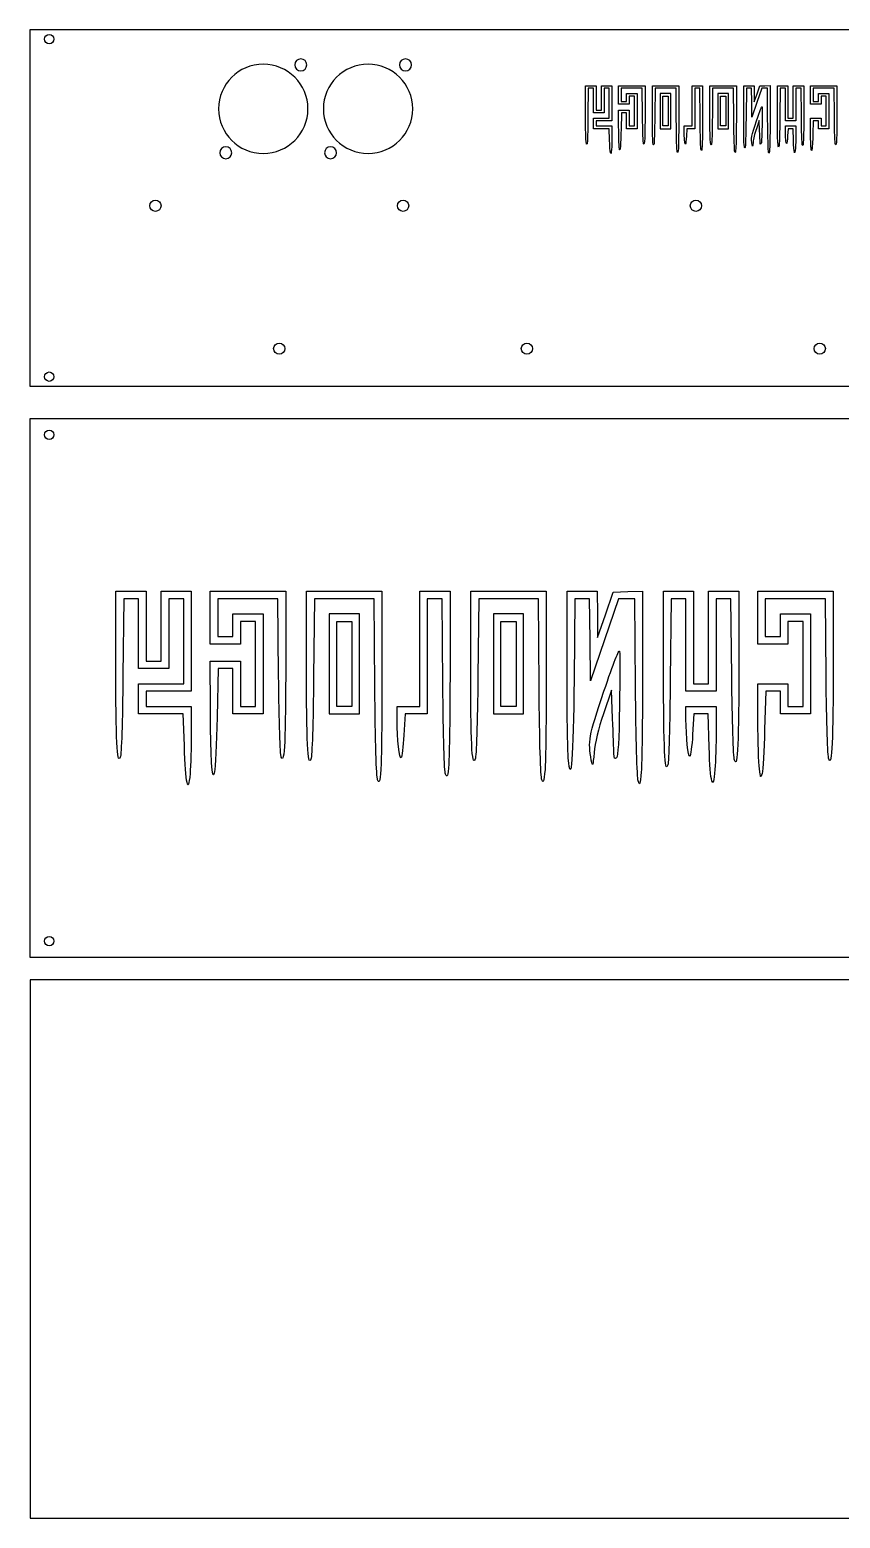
# Model space of a CAD drawing. Extents: x -6 to 426, y -422 to -25.
# Drawn here: x -5.9 to 210.2, y -421.9 to -25 of the extents above; entities that cross this region are included whole.
import ezdxf

# ---------------------------------------------------------------- set-up
doc = ezdxf.new("R2010")
doc.units = 0
doc.layers.add('LAYER_1', color=7, linetype='CONTINUOUS')

msp = doc.modelspace()

# ---------------------------------------------------------------- linework, layer by layer
at = {"layer": 'LAYER_1', "color": 250}
for points in [[(-5.87, -119.98), (425.63, -119.98), (425.63, -24.99), (-5.87, -24.99), (-5.87, -119.98), (-5.87, -119.98)], [(165.07, -46.68), (165.07, -42), (162.25, -42), (162.25, -51.36), (165.07, -51.36), (165.07, -46.68), (165.07, -46.68)], [(162.95, -46.68), (162.95, -42.7), (164.37, -42.7), (164.37, -50.64), (162.95, -50.64), (162.95, -46.68), (162.95, -46.68)], [(180.41, -46.68), (180.41, -42), (177.6, -42), (177.6, -51.36), (180.41, -51.36), (180.41, -46.68), (180.41, -46.68)], [(178.3, -46.68), (178.3, -42.7), (179.72, -42.7), (179.72, -50.64), (178.3, -50.64), (178.3, -46.68), (178.3, -46.68)], [(-5.87, -272.28), (425.63, -272.28), (425.63, -128.68), (-5.87, -128.68), (-5.87, -272.28), (-5.87, -272.28)], [(82.01, -194.06), (82.01, -180.73), (73.95, -180.73), (73.95, -207.4), (82.01, -207.4), (82.01, -194.06), (82.01, -194.06)], [(125.8, -194.06), (125.8, -180.73), (117.74, -180.73), (117.74, -207.4), (125.8, -207.4), (125.8, -194.06), (125.8, -194.06)], [(75.98, -194.06), (75.98, -182.74), (80, -182.74), (80, -205.39), (75.98, -205.39), (75.98, -194.06), (75.98, -194.06)], [(119.77, -194.06), (119.77, -182.74), (123.79, -182.74), (123.79, -205.39), (119.77, -205.39), (119.77, -194.06), (119.77, -194.06)], [(-5.75, -421.85), (425.75, -421.85), (425.75, -278.26), (-5.75, -278.26), (-5.75, -421.85), (-5.75, -421.85)]]:
    msp.add_lwpolyline(points, dxfattribs=at)
for points, knots in [([(-1.94, -27.48), (-1.94, -28.16), (-1.39, -28.73), (-0.69, -28.73), (-0.01, -28.73), (0.56, -28.16), (0.56, -27.48), (0.56, -26.78), (-0.01, -26.23), (-0.69, -26.23), (-1.39, -26.23), (-1.94, -26.78), (-1.94, -27.48), (-1.94, -27.48), (-1.94, -27.48), (-1.94, -27.48)], [0, 0, 0, 0, 1, 1, 1, 2, 2, 2, 3, 3, 3, 4, 4, 4, 5, 5, 5, 5]), ([(149.26, -56.93), (149.32, -56.16), (149.36, -54.43), (149.36, -53.09), (149.36, -53.09), (149.36, -50.64), (149.36, -50.64), (149.36, -50.64), (145.13, -50.64), (145.13, -50.64), (145.13, -50.64), (145.13, -49.24), (145.13, -49.24), (145.13, -49.24), (149.36, -49.24), (149.36, -49.24), (149.36, -49.24), (149.36, -39.89), (149.36, -39.89), (149.36, -39.89), (146.55, -39.89), (146.55, -39.89), (146.55, -39.89), (146.55, -46.41), (146.55, -46.41), (146.55, -46.41), (145.13, -46.41), (145.13, -46.41), (145.13, -46.41), (145.13, -39.89), (145.13, -39.89), (145.13, -39.89), (142.31, -39.89), (142.31, -39.89), (142.31, -39.89), (142.31, -46.64), (142.31, -46.64), (142.31, -53.94), (142.42, -56.12), (142.72, -55.4), (142.84, -55.15), (142.93, -52.1), (142.97, -47.78), (142.97, -47.78), (143.05, -40.59), (143.05, -40.59), (143.05, -40.59), (144.43, -40.59), (144.43, -40.59), (144.43, -40.59), (144.43, -47.13), (144.43, -47.13), (144.43, -47.13), (147.25, -47.13), (147.25, -47.13), (147.25, -47.13), (147.25, -40.59), (147.25, -40.59), (147.25, -40.59), (148.66, -40.59), (148.66, -40.59), (148.66, -40.59), (148.66, -48.52), (148.66, -48.52), (148.66, -48.52), (144.43, -48.52), (144.43, -48.52), (144.43, -48.52), (144.43, -51.36), (144.43, -51.36), (144.43, -51.36), (148.6, -51.36), (148.6, -51.36), (148.6, -51.36), (148.71, -54.3), (148.71, -54.3), (148.83, -57.92), (149.07, -59.02), (149.26, -56.93), (149.26, -56.93), (149.26, -56.93), (149.26, -56.93)], [0, 0, 0, 0, 1, 1, 1, 2, 2, 2, 3, 3, 3, 4, 4, 4, 5, 5, 5, 6, 6, 6, 7, 7, 7, 8, 8, 8, 9, 9, 9, 10, 10, 10, 11, 11, 11, 12, 12, 12, 13, 13, 13, 14, 14, 14, 15, 15, 15, 16, 16, 16, 17, 17, 17, 18, 18, 18, 19, 19, 19, 20, 20, 20, 21, 21, 21, 22, 22, 22, 23, 23, 23, 24, 24, 24, 25, 25, 25, 26, 26, 26, 27, 27, 27, 27]), ([(151.54, -56.74), (151.63, -56.44), (151.73, -54.15), (151.78, -51.66), (151.78, -51.66), (151.88, -47.13), (151.88, -47.13), (151.88, -47.13), (153.26, -47.13), (153.26, -47.13), (153.26, -47.13), (153.26, -51.36), (153.26, -51.36), (153.26, -51.36), (156.07, -51.36), (156.07, -51.36), (156.07, -51.36), (156.07, -42), (156.07, -42), (156.07, -42), (153.26, -42), (153.26, -42), (153.26, -42), (153.26, -44.12), (153.26, -44.12), (153.26, -44.12), (151.84, -44.12), (151.84, -44.12), (151.84, -44.12), (151.84, -40.59), (151.84, -40.59), (151.84, -40.59), (157.45, -40.59), (157.45, -40.59), (157.45, -40.59), (157.51, -47.78), (157.51, -47.78), (157.55, -52.16), (157.66, -55.13), (157.77, -55.4), (158.08, -56.12), (158.19, -53.71), (158.19, -46.47), (158.19, -46.47), (158.19, -39.89), (158.19, -39.89), (158.19, -39.89), (151.14, -39.89), (151.14, -39.89), (151.14, -39.89), (151.14, -44.82), (151.14, -44.82), (151.14, -44.82), (153.96, -44.82), (153.96, -44.82), (153.96, -44.82), (153.96, -42.7), (153.96, -42.7), (153.96, -42.7), (155.37, -42.7), (155.37, -42.7), (155.37, -42.7), (155.37, -50.64), (155.37, -50.64), (155.37, -50.64), (153.96, -50.64), (153.96, -50.64), (153.96, -50.64), (153.96, -46.41), (153.96, -46.41), (153.96, -46.41), (151.14, -46.41), (151.14, -46.41), (151.14, -46.41), (151.14, -50.87), (151.14, -50.87), (151.16, -53.33), (151.22, -55.76), (151.29, -56.29), (151.39, -57.18), (151.42, -57.22), (151.54, -56.74), (151.54, -56.74), (151.54, -56.74), (151.54, -56.74)], [0, 0, 0, 0, 1, 1, 1, 2, 2, 2, 3, 3, 3, 4, 4, 4, 5, 5, 5, 6, 6, 6, 7, 7, 7, 8, 8, 8, 9, 9, 9, 10, 10, 10, 11, 11, 11, 12, 12, 12, 13, 13, 13, 14, 14, 14, 15, 15, 15, 16, 16, 16, 17, 17, 17, 18, 18, 18, 19, 19, 19, 20, 20, 20, 21, 21, 21, 22, 22, 22, 23, 23, 23, 24, 24, 24, 25, 25, 25, 26, 26, 26, 27, 27, 27, 28, 28, 28, 28]), ([(167.06, -56.57), (167.12, -55.8), (167.18, -51.74), (167.18, -47.53), (167.18, -47.53), (167.18, -39.89), (167.18, -39.89), (167.18, -39.89), (160.14, -39.89), (160.14, -39.89), (160.14, -39.89), (160.14, -46.72), (160.14, -46.72), (160.14, -54.11), (160.24, -56.31), (160.54, -55.57), (160.64, -55.32), (160.75, -52.27), (160.79, -47.87), (160.79, -47.87), (160.86, -40.59), (160.86, -40.59), (160.86, -40.59), (166.44, -40.59), (166.44, -40.59), (166.44, -40.59), (166.51, -48.84), (166.51, -48.84), (166.55, -53.96), (166.66, -57.24), (166.76, -57.52), (166.93, -57.88), (166.97, -57.73), (167.06, -56.57), (167.06, -56.57), (167.06, -56.57), (167.06, -56.57), (167.06, -56.57), (167.06, -56.57), (167.06, -56.57)], [0, 0, 0, 0, 1, 1, 1, 2, 2, 2, 3, 3, 3, 4, 4, 4, 5, 5, 5, 6, 6, 6, 7, 7, 7, 8, 8, 8, 9, 9, 9, 10, 10, 10, 11, 11, 11, 12, 12, 12, 13, 13, 13, 13]), ([(173.41, -56.04), (173.47, -55.28), (173.53, -51.34), (173.53, -47.27), (173.53, -47.27), (173.53, -39.89), (173.53, -39.89), (173.53, -39.89), (170.72, -39.89), (170.72, -39.89), (170.72, -39.89), (170.72, -50.64), (170.72, -50.64), (170.72, -50.64), (168.6, -50.64), (168.6, -50.64), (168.6, -50.64), (168.6, -51.93), (168.6, -51.93), (168.6, -53.71), (168.79, -55.64), (168.96, -55.47), (169.05, -55.38), (169.15, -54.43), (169.22, -53.35), (169.22, -53.35), (169.34, -51.36), (169.34, -51.36), (169.34, -51.36), (171.42, -51.36), (171.42, -51.36), (171.42, -51.36), (171.42, -40.59), (171.42, -40.59), (171.42, -40.59), (172.79, -40.59), (172.79, -40.59), (172.79, -40.59), (172.86, -48.59), (172.86, -48.59), (172.9, -53.5), (173.01, -56.71), (173.11, -56.99), (173.28, -57.35), (173.32, -57.2), (173.41, -56.04), (173.41, -56.04), (173.41, -56.04), (173.41, -56.04), (173.41, -56.04), (173.41, -56.04), (173.41, -56.04)], [0, 0, 0, 0, 1, 1, 1, 2, 2, 2, 3, 3, 3, 4, 4, 4, 5, 5, 5, 6, 6, 6, 7, 7, 7, 8, 8, 8, 9, 9, 9, 10, 10, 10, 11, 11, 11, 12, 12, 12, 13, 13, 13, 14, 14, 14, 15, 15, 15, 16, 16, 16, 17, 17, 17, 17]), ([(182.4, -56.57), (182.47, -55.8), (182.53, -51.74), (182.53, -47.53), (182.53, -47.53), (182.53, -39.89), (182.53, -39.89), (182.53, -39.89), (175.48, -39.89), (175.48, -39.89), (175.48, -39.89), (175.48, -46.72), (175.48, -46.72), (175.48, -54.11), (175.59, -56.31), (175.88, -55.57), (175.99, -55.32), (176.1, -52.27), (176.14, -47.87), (176.14, -47.87), (176.2, -40.59), (176.2, -40.59), (176.2, -40.59), (181.79, -40.59), (181.79, -40.59), (181.79, -40.59), (181.85, -48.84), (181.85, -48.84), (181.9, -53.96), (182, -57.24), (182.11, -57.52), (182.28, -57.88), (182.32, -57.73), (182.4, -56.57), (182.4, -56.57), (182.4, -56.57), (182.4, -56.57), (182.4, -56.57), (182.4, -56.57), (182.4, -56.57)], [0, 0, 0, 0, 1, 1, 1, 2, 2, 2, 3, 3, 3, 4, 4, 4, 5, 5, 5, 6, 6, 6, 7, 7, 7, 8, 8, 8, 9, 9, 9, 10, 10, 10, 11, 11, 11, 12, 12, 12, 13, 13, 13, 13]), ([(191.4, -56.76), (191.46, -55.99), (191.53, -51.87), (191.53, -47.61), (191.53, -47.61), (191.53, -39.87), (191.53, -39.87), (191.53, -39.87), (190.15, -39.93), (190.15, -39.93), (190.15, -39.93), (188.8, -39.97), (188.8, -39.97), (188.8, -39.97), (188.06, -42.09), (188.06, -42.09), (188.06, -42.09), (187.31, -44.2), (187.31, -44.2), (187.31, -44.2), (187.31, -42.05), (187.31, -42.05), (187.31, -42.05), (187.29, -39.89), (187.29, -39.89), (187.29, -39.89), (184.48, -39.89), (184.48, -39.89), (184.48, -39.89), (184.48, -47.08), (184.48, -47.08), (184.48, -51.02), (184.52, -54.81), (184.58, -55.51), (184.86, -58.26), (185.05, -55.53), (185.13, -48.14), (185.13, -48.14), (185.2, -40.59), (185.2, -40.59), (185.2, -40.59), (186.57, -40.59), (186.57, -40.59), (186.57, -40.59), (186.64, -44.42), (186.64, -44.42), (186.64, -44.42), (186.68, -48.25), (186.68, -48.25), (186.68, -48.25), (187.99, -44.42), (187.99, -44.42), (187.99, -44.42), (189.28, -40.59), (189.28, -40.59), (189.28, -40.59), (190.79, -40.59), (190.79, -40.59), (190.79, -40.59), (190.87, -48.84), (190.87, -48.84), (190.91, -53.58), (191.02, -57.31), (191.1, -57.62), (191.27, -58.09), (191.29, -57.98), (191.4, -56.76), (191.4, -56.76), (191.4, -56.76), (191.4, -56.76), (191.4, -56.76), (191.4, -56.76), (191.4, -56.76)], [0, 0, 0, 0, 1, 1, 1, 2, 2, 2, 3, 3, 3, 4, 4, 4, 5, 5, 5, 6, 6, 6, 7, 7, 7, 8, 8, 8, 9, 9, 9, 10, 10, 10, 11, 11, 11, 12, 12, 12, 13, 13, 13, 14, 14, 14, 15, 15, 15, 16, 16, 16, 17, 17, 17, 18, 18, 18, 19, 19, 19, 20, 20, 20, 21, 21, 21, 22, 22, 22, 23, 23, 23, 24, 24, 24, 24]), ([(193.9, -56.12), (193.98, -55.87), (194.09, -52.29), (194.13, -48.14), (194.13, -48.14), (194.21, -40.59), (194.21, -40.59), (194.21, -40.59), (195.59, -40.59), (195.59, -40.59), (195.59, -40.59), (195.59, -49.24), (195.59, -49.24), (195.59, -49.24), (198.41, -49.24), (198.41, -49.24), (198.41, -49.24), (198.41, -40.59), (198.41, -40.59), (198.41, -40.59), (199.78, -40.59), (199.78, -40.59), (199.78, -40.59), (199.87, -47.87), (199.87, -47.87), (199.91, -51.91), (200.01, -55.38), (200.12, -55.68), (200.4, -56.57), (200.52, -53.9), (200.52, -46.55), (200.52, -46.55), (200.52, -39.89), (200.52, -39.89), (200.52, -39.89), (197.71, -39.89), (197.71, -39.89), (197.71, -39.89), (197.71, -48.52), (197.71, -48.52), (197.71, -48.52), (196.29, -48.52), (196.29, -48.52), (196.29, -48.52), (196.29, -39.89), (196.29, -39.89), (196.29, -39.89), (193.47, -39.89), (193.47, -39.89), (193.47, -39.89), (193.47, -47.25), (193.47, -47.25), (193.49, -54.81), (193.6, -56.95), (193.9, -56.12), (193.9, -56.12), (193.9, -56.12), (193.9, -56.12), (193.9, -56.12), (193.9, -56.12), (193.9, -56.12)], [0, 0, 0, 0, 1, 1, 1, 2, 2, 2, 3, 3, 3, 4, 4, 4, 5, 5, 5, 6, 6, 6, 7, 7, 7, 8, 8, 8, 9, 9, 9, 10, 10, 10, 11, 11, 11, 12, 12, 12, 13, 13, 13, 14, 14, 14, 15, 15, 15, 16, 16, 16, 17, 17, 17, 18, 18, 18, 19, 19, 19, 20, 20, 20, 20]), ([(202.68, -56.9), (202.77, -56.63), (202.87, -54.77), (202.94, -52.82), (202.94, -52.82), (203.04, -49.24), (203.04, -49.24), (203.04, -49.24), (204.4, -49.24), (204.4, -49.24), (204.4, -49.24), (204.4, -51.36), (204.4, -51.36), (204.4, -51.36), (207.23, -51.36), (207.23, -51.36), (207.23, -51.36), (207.23, -42), (207.23, -42), (207.23, -42), (204.4, -42), (204.4, -42), (204.4, -42), (204.4, -44.12), (204.4, -44.12), (204.4, -44.12), (203, -44.12), (203, -44.12), (203, -44.12), (203, -40.59), (203, -40.59), (203, -40.59), (208.61, -40.59), (208.61, -40.59), (208.61, -40.59), (208.67, -47.87), (208.67, -47.87), (208.71, -52.27), (208.82, -55.32), (208.93, -55.57), (209.22, -56.29), (209.35, -53.88), (209.35, -46.55), (209.35, -46.55), (209.35, -39.89), (209.35, -39.89), (209.35, -39.89), (202.28, -39.89), (202.28, -39.89), (202.28, -39.89), (202.28, -44.82), (202.28, -44.82), (202.28, -44.82), (205.12, -44.82), (205.12, -44.82), (205.12, -44.82), (205.12, -42.7), (205.12, -42.7), (205.12, -42.7), (206.51, -42.7), (206.51, -42.7), (206.51, -42.7), (206.51, -50.64), (206.51, -50.64), (206.51, -50.64), (205.12, -50.64), (205.12, -50.64), (205.12, -50.64), (205.12, -48.52), (205.12, -48.52), (205.12, -48.52), (202.28, -48.52), (202.28, -48.52), (202.28, -48.52), (202.3, -52.02), (202.3, -52.02), (202.32, -53.94), (202.36, -55.93), (202.45, -56.46), (202.55, -57.35), (202.58, -57.39), (202.68, -56.9), (202.68, -56.9), (202.68, -56.9), (202.68, -56.9), (202.68, -56.9), (202.68, -56.9), (202.68, -56.9)], [0, 0, 0, 0, 1, 1, 1, 2, 2, 2, 3, 3, 3, 4, 4, 4, 5, 5, 5, 6, 6, 6, 7, 7, 7, 8, 8, 8, 9, 9, 9, 10, 10, 10, 11, 11, 11, 12, 12, 12, 13, 13, 13, 14, 14, 14, 15, 15, 15, 16, 16, 16, 17, 17, 17, 18, 18, 18, 19, 19, 19, 20, 20, 20, 21, 21, 21, 22, 22, 22, 23, 23, 23, 24, 24, 24, 25, 25, 25, 26, 26, 26, 27, 27, 27, 28, 28, 28, 29, 29, 29, 29]), ([(187, -54.98), (187.08, -54.07), (187.4, -52.78), (187.86, -51.36), (187.86, -51.36), (188.61, -49.16), (188.61, -49.16), (188.61, -49.16), (188.73, -51.8), (188.73, -51.8), (188.77, -53.24), (188.84, -54.72), (188.86, -55.04), (188.88, -55.53), (188.92, -55.61), (189.09, -55.44), (189.24, -55.3), (189.32, -53.88), (189.37, -50.6), (189.41, -48.06), (189.41, -45.77), (189.39, -45.54), (189.32, -45.24), (188.84, -46.51), (187.93, -49.24), (186.49, -53.5), (186.43, -53.88), (186.74, -55.68), (186.85, -56.31), (186.87, -56.27), (187, -54.98), (187, -54.98), (187, -54.98), (187, -54.98), (187, -54.98), (187, -54.98), (187, -54.98)], [0, 0, 0, 0, 1, 1, 1, 2, 2, 2, 3, 3, 3, 4, 4, 4, 5, 5, 5, 6, 6, 6, 7, 7, 7, 8, 8, 8, 9, 9, 9, 10, 10, 10, 11, 11, 11, 12, 12, 12, 12]), ([(198.3, -56.55), (198.34, -55.78), (198.41, -54.15), (198.41, -52.9), (198.41, -52.9), (198.41, -50.64), (198.41, -50.64), (198.41, -50.64), (195.59, -50.64), (195.59, -50.64), (195.59, -50.64), (195.59, -51.85), (195.59, -51.85), (195.59, -53.52), (195.78, -55.42), (195.95, -55.32), (196.01, -55.28), (196.14, -54.36), (196.2, -53.29), (196.2, -53.29), (196.33, -51.36), (196.33, -51.36), (196.33, -51.36), (197.64, -51.36), (197.64, -51.36), (197.64, -51.36), (197.75, -54.47), (197.75, -54.47), (197.86, -57.84), (198.11, -58.77), (198.3, -56.55), (198.3, -56.55), (198.3, -56.55), (198.3, -56.55)], [0, 0, 0, 0, 1, 1, 1, 2, 2, 2, 3, 3, 3, 4, 4, 4, 5, 5, 5, 6, 6, 6, 7, 7, 7, 8, 8, 8, 9, 9, 9, 10, 10, 10, 11, 11, 11, 11]), ([(-1.94, -117.48), (-1.94, -118.16), (-1.39, -118.73), (-0.69, -118.73), (-0.01, -118.73), (0.56, -118.16), (0.56, -117.48), (0.56, -116.79), (-0.01, -116.23), (-0.69, -116.23), (-1.39, -116.23), (-1.94, -116.79), (-1.94, -117.48), (-1.94, -117.48), (-1.94, -117.48), (-1.94, -117.48)], [0, 0, 0, 0, 1, 1, 1, 2, 2, 2, 3, 3, 3, 4, 4, 4, 5, 5, 5, 5]), ([(-1.94, -132.98), (-1.94, -133.68), (-1.39, -134.23), (-0.69, -134.23), (-0.01, -134.23), (0.56, -133.68), (0.56, -132.98), (0.56, -132.28), (-0.01, -131.73), (-0.69, -131.73), (-1.39, -131.73), (-1.94, -132.28), (-1.94, -132.98), (-1.94, -132.98), (-1.94, -132.98), (-1.94, -132.98)], [0, 0, 0, 0, 1, 1, 1, 2, 2, 2, 3, 3, 3, 4, 4, 4, 5, 5, 5, 5]), ([(36.86, -223.3), (37.05, -221.12), (37.2, -216.18), (37.2, -212.35), (37.2, -212.35), (37.2, -205.39), (37.2, -205.39), (37.2, -205.39), (25.14, -205.39), (25.14, -205.39), (25.14, -205.39), (25.14, -201.37), (25.14, -201.37), (25.14, -201.37), (37.2, -201.37), (37.2, -201.37), (37.2, -201.37), (37.2, -174.68), (37.2, -174.68), (37.2, -174.68), (29.16, -174.68), (29.16, -174.68), (29.16, -174.68), (29.16, -193.3), (29.16, -193.3), (29.16, -193.3), (25.14, -193.3), (25.14, -193.3), (25.14, -193.3), (25.14, -174.68), (25.14, -174.68), (25.14, -174.68), (17.07, -174.68), (17.07, -174.68), (17.07, -174.68), (17.07, -193.94), (17.07, -193.94), (17.07, -214.77), (17.37, -221.03), (18.26, -218.94), (18.55, -218.22), (18.85, -209.54), (18.98, -197.2), (18.98, -197.2), (19.19, -176.69), (19.19, -176.69), (19.19, -176.69), (23.1, -176.69), (23.1, -176.69), (23.1, -176.69), (23.1, -195.31), (23.1, -195.31), (23.1, -195.31), (31.17, -195.31), (31.17, -195.31), (31.17, -195.31), (31.17, -176.69), (31.17, -176.69), (31.17, -176.69), (35.19, -176.69), (35.19, -176.69), (35.19, -176.69), (35.19, -199.36), (35.19, -199.36), (35.19, -199.36), (23.1, -199.36), (23.1, -199.36), (23.1, -199.36), (23.1, -207.4), (23.1, -207.4), (23.1, -207.4), (35.04, -207.4), (35.04, -207.4), (35.04, -207.4), (35.34, -215.82), (35.34, -215.82), (35.72, -226.11), (36.35, -229.31), (36.86, -223.3), (36.86, -223.3), (36.86, -223.3), (36.86, -223.3)], [0, 0, 0, 0, 1, 1, 1, 2, 2, 2, 3, 3, 3, 4, 4, 4, 5, 5, 5, 6, 6, 6, 7, 7, 7, 8, 8, 8, 9, 9, 9, 10, 10, 10, 11, 11, 11, 12, 12, 12, 13, 13, 13, 14, 14, 14, 15, 15, 15, 16, 16, 16, 17, 17, 17, 18, 18, 18, 19, 19, 19, 20, 20, 20, 21, 21, 21, 22, 22, 22, 23, 23, 23, 24, 24, 24, 25, 25, 25, 26, 26, 26, 27, 27, 27, 27]), ([(43.42, -222.75), (43.63, -221.92), (43.93, -215.4), (44.1, -208.29), (44.1, -208.29), (44.38, -195.31), (44.38, -195.31), (44.38, -195.31), (48.29, -195.31), (48.29, -195.31), (48.29, -195.31), (48.29, -207.4), (48.29, -207.4), (48.29, -207.4), (56.33, -207.4), (56.33, -207.4), (56.33, -207.4), (56.33, -180.73), (56.33, -180.73), (56.33, -180.73), (48.29, -180.73), (48.29, -180.73), (48.29, -180.73), (48.29, -186.76), (48.29, -186.76), (48.29, -186.76), (44.25, -186.76), (44.25, -186.76), (44.25, -186.76), (44.25, -176.69), (44.25, -176.69), (44.25, -176.69), (60.27, -176.69), (60.27, -176.69), (60.27, -176.69), (60.48, -197.2), (60.48, -197.2), (60.59, -209.71), (60.89, -218.2), (61.18, -218.94), (62.05, -220.99), (62.37, -214.13), (62.37, -193.47), (62.37, -193.47), (62.37, -174.68), (62.37, -174.68), (62.37, -174.68), (42.24, -174.68), (42.24, -174.68), (42.24, -174.68), (42.24, -188.77), (42.24, -188.77), (42.24, -188.77), (50.3, -188.77), (50.3, -188.77), (50.3, -188.77), (50.3, -182.74), (50.3, -182.74), (50.3, -182.74), (54.32, -182.74), (54.32, -182.74), (54.32, -182.74), (54.32, -205.39), (54.32, -205.39), (54.32, -205.39), (50.3, -205.39), (50.3, -205.39), (50.3, -205.39), (50.3, -193.3), (50.3, -193.3), (50.3, -193.3), (42.24, -193.3), (42.24, -193.3), (42.24, -193.3), (42.3, -206.02), (42.3, -206.02), (42.32, -213.01), (42.49, -219.97), (42.68, -221.5), (43, -224.04), (43.06, -224.14), (43.42, -222.75), (43.42, -222.75), (43.42, -222.75), (43.42, -222.75)], [0, 0, 0, 0, 1, 1, 1, 2, 2, 2, 3, 3, 3, 4, 4, 4, 5, 5, 5, 6, 6, 6, 7, 7, 7, 8, 8, 8, 9, 9, 9, 10, 10, 10, 11, 11, 11, 12, 12, 12, 13, 13, 13, 14, 14, 14, 15, 15, 15, 16, 16, 16, 17, 17, 17, 18, 18, 18, 19, 19, 19, 20, 20, 20, 21, 21, 21, 22, 22, 22, 23, 23, 23, 24, 24, 24, 25, 25, 25, 26, 26, 26, 27, 27, 27, 28, 28, 28, 28]), ([(87.72, -222.26), (87.89, -220.1), (88.04, -208.5), (88.04, -196.5), (88.04, -196.5), (88.04, -174.68), (88.04, -174.68), (88.04, -174.68), (67.91, -174.68), (67.91, -174.68), (67.91, -174.68), (67.91, -194.19), (67.91, -194.19), (67.91, -215.27), (68.21, -221.54), (69.1, -219.44), (69.39, -218.7), (69.69, -209.98), (69.82, -197.45), (69.82, -197.45), (70.03, -176.69), (70.03, -176.69), (70.03, -176.69), (85.95, -176.69), (85.95, -176.69), (85.95, -176.69), (86.14, -200.22), (86.14, -200.22), (86.26, -214.85), (86.54, -224.23), (86.86, -224.99), (87.3, -226.01), (87.43, -225.6), (87.72, -222.26), (87.72, -222.26), (87.72, -222.26), (87.72, -222.26), (87.72, -222.26), (87.72, -222.26), (87.72, -222.26)], [0, 0, 0, 0, 1, 1, 1, 2, 2, 2, 3, 3, 3, 4, 4, 4, 5, 5, 5, 6, 6, 6, 7, 7, 7, 8, 8, 8, 9, 9, 9, 10, 10, 10, 11, 11, 11, 12, 12, 12, 13, 13, 13, 13]), ([(105.84, -220.76), (106.01, -218.6), (106.18, -207.34), (106.18, -195.74), (106.18, -195.74), (106.18, -174.68), (106.18, -174.68), (106.18, -174.68), (98.12, -174.68), (98.12, -174.68), (98.12, -174.68), (98.12, -205.39), (98.12, -205.39), (98.12, -205.39), (92.09, -205.39), (92.09, -205.39), (92.09, -205.39), (92.09, -209.03), (92.09, -209.03), (92.09, -214.13), (92.66, -219.61), (93.12, -219.13), (93.36, -218.91), (93.67, -216.18), (93.88, -213.07), (93.88, -213.07), (94.22, -207.4), (94.22, -207.4), (94.22, -207.4), (100.13, -207.4), (100.13, -207.4), (100.13, -207.4), (100.13, -176.69), (100.13, -176.69), (100.13, -176.69), (104.07, -176.69), (104.07, -176.69), (104.07, -176.69), (104.28, -199.46), (104.28, -199.46), (104.38, -213.52), (104.66, -222.72), (104.98, -223.47), (105.42, -224.5), (105.55, -224.08), (105.84, -220.76), (105.84, -220.76), (105.84, -220.76), (105.84, -220.76), (105.84, -220.76), (105.84, -220.76), (105.84, -220.76)], [0, 0, 0, 0, 1, 1, 1, 2, 2, 2, 3, 3, 3, 4, 4, 4, 5, 5, 5, 6, 6, 6, 7, 7, 7, 8, 8, 8, 9, 9, 9, 10, 10, 10, 11, 11, 11, 12, 12, 12, 13, 13, 13, 14, 14, 14, 15, 15, 15, 16, 16, 16, 17, 17, 17, 17]), ([(131.52, -222.26), (131.69, -220.1), (131.84, -208.5), (131.84, -196.5), (131.84, -196.5), (131.84, -174.68), (131.84, -174.68), (131.84, -174.68), (111.71, -174.68), (111.71, -174.68), (111.71, -174.68), (111.71, -194.19), (111.71, -194.19), (111.71, -215.27), (112, -221.54), (112.89, -219.44), (113.21, -218.7), (113.48, -209.98), (113.61, -197.45), (113.61, -197.45), (113.82, -176.69), (113.82, -176.69), (113.82, -176.69), (129.74, -176.69), (129.74, -176.69), (129.74, -176.69), (129.93, -200.22), (129.93, -200.22), (130.06, -214.85), (130.33, -224.23), (130.65, -224.99), (131.1, -226.01), (131.22, -225.6), (131.52, -222.26), (131.52, -222.26), (131.52, -222.26), (131.52, -222.26), (131.52, -222.26), (131.52, -222.26), (131.52, -222.26)], [0, 0, 0, 0, 1, 1, 1, 2, 2, 2, 3, 3, 3, 4, 4, 4, 5, 5, 5, 6, 6, 6, 7, 7, 7, 8, 8, 8, 9, 9, 9, 10, 10, 10, 11, 11, 11, 12, 12, 12, 13, 13, 13, 13]), ([(157.17, -222.81), (157.36, -220.61), (157.51, -208.88), (157.51, -196.73), (157.51, -196.73), (157.51, -174.63), (157.51, -174.63), (157.51, -174.63), (153.62, -174.78), (153.62, -174.78), (153.62, -174.78), (149.72, -174.93), (149.72, -174.93), (149.72, -174.93), (147.61, -180.96), (147.61, -180.96), (147.61, -180.96), (145.51, -187.02), (145.51, -187.02), (145.51, -187.02), (145.47, -180.86), (145.47, -180.86), (145.47, -180.86), (145.43, -174.68), (145.43, -174.68), (145.43, -174.68), (137.38, -174.68), (137.38, -174.68), (137.38, -174.68), (137.38, -195.19), (137.38, -195.19), (137.38, -206.47), (137.53, -217.28), (137.72, -219.23), (138.46, -227.08), (139.03, -219.3), (139.27, -198.21), (139.27, -198.21), (139.48, -176.69), (139.48, -176.69), (139.48, -176.69), (143.39, -176.69), (143.39, -176.69), (143.39, -176.69), (143.54, -187.63), (143.54, -187.63), (143.54, -187.63), (143.67, -198.55), (143.67, -198.55), (143.67, -198.55), (147.39, -187.63), (147.39, -187.63), (147.39, -187.63), (151.14, -176.69), (151.14, -176.69), (151.14, -176.69), (155.42, -176.69), (155.42, -176.69), (155.42, -176.69), (155.63, -200.22), (155.63, -200.22), (155.75, -213.77), (156.05, -224.4), (156.35, -225.26), (156.79, -226.62), (156.88, -226.34), (157.17, -222.81), (157.17, -222.81), (157.17, -222.81), (157.17, -222.81), (157.17, -222.81), (157.17, -222.81), (157.17, -222.81)], [0, 0, 0, 0, 1, 1, 1, 2, 2, 2, 3, 3, 3, 4, 4, 4, 5, 5, 5, 6, 6, 6, 7, 7, 7, 8, 8, 8, 9, 9, 9, 10, 10, 10, 11, 11, 11, 12, 12, 12, 13, 13, 13, 14, 14, 14, 15, 15, 15, 16, 16, 16, 17, 17, 17, 18, 18, 18, 19, 19, 19, 20, 20, 20, 21, 21, 21, 22, 22, 22, 23, 23, 23, 24, 24, 24, 24]), ([(164.26, -220.99), (164.5, -220.29), (164.79, -210.05), (164.92, -198.21), (164.92, -198.21), (165.17, -176.69), (165.17, -176.69), (165.17, -176.69), (169.09, -176.69), (169.09, -176.69), (169.09, -176.69), (169.09, -201.37), (169.09, -201.37), (169.09, -201.37), (177.15, -201.37), (177.15, -201.37), (177.15, -201.37), (177.15, -176.69), (177.15, -176.69), (177.15, -176.69), (181.09, -176.69), (181.09, -176.69), (181.09, -176.69), (181.3, -197.45), (181.3, -197.45), (181.43, -208.99), (181.75, -218.89), (182.02, -219.74), (182.85, -222.26), (183.19, -214.68), (183.19, -193.68), (183.19, -193.68), (183.19, -174.68), (183.19, -174.68), (183.19, -174.68), (175.14, -174.68), (175.14, -174.68), (175.14, -174.68), (175.14, -199.36), (175.14, -199.36), (175.14, -199.36), (171.1, -199.36), (171.1, -199.36), (171.1, -199.36), (171.1, -174.68), (171.1, -174.68), (171.1, -174.68), (163.06, -174.68), (163.06, -174.68), (163.06, -174.68), (163.1, -195.69), (163.1, -195.69), (163.16, -217.28), (163.44, -223.38), (164.26, -220.99), (164.26, -220.99), (164.26, -220.99), (164.26, -220.99), (164.26, -220.99), (164.26, -220.99), (164.26, -220.99)], [0, 0, 0, 0, 1, 1, 1, 2, 2, 2, 3, 3, 3, 4, 4, 4, 5, 5, 5, 6, 6, 6, 7, 7, 7, 8, 8, 8, 9, 9, 9, 10, 10, 10, 11, 11, 11, 12, 12, 12, 13, 13, 13, 14, 14, 14, 15, 15, 15, 16, 16, 16, 17, 17, 17, 18, 18, 18, 19, 19, 19, 20, 20, 20, 20]), ([(189.39, -223.25), (189.58, -222.43), (189.9, -217.16), (190.07, -211.55), (190.07, -211.55), (190.38, -201.37), (190.38, -201.37), (190.38, -201.37), (194.26, -201.37), (194.26, -201.37), (194.26, -201.37), (194.26, -207.4), (194.26, -207.4), (194.26, -207.4), (202.32, -207.4), (202.32, -207.4), (202.32, -207.4), (202.32, -180.73), (202.32, -180.73), (202.32, -180.73), (194.26, -180.73), (194.26, -180.73), (194.26, -180.73), (194.26, -186.76), (194.26, -186.76), (194.26, -186.76), (190.24, -186.76), (190.24, -186.76), (190.24, -186.76), (190.24, -176.69), (190.24, -176.69), (190.24, -176.69), (206.26, -176.69), (206.26, -176.69), (206.26, -176.69), (206.45, -197.45), (206.45, -197.45), (206.58, -209.98), (206.87, -218.7), (207.17, -219.44), (208.04, -221.5), (208.35, -214.58), (208.35, -193.73), (208.35, -193.73), (208.35, -174.68), (208.35, -174.68), (208.35, -174.68), (188.22, -174.68), (188.22, -174.68), (188.22, -174.68), (188.22, -188.77), (188.22, -188.77), (188.22, -188.77), (196.27, -188.77), (196.27, -188.77), (196.27, -188.77), (196.27, -182.74), (196.27, -182.74), (196.27, -182.74), (200.31, -182.74), (200.31, -182.74), (200.31, -182.74), (200.31, -205.39), (200.31, -205.39), (200.31, -205.39), (196.27, -205.39), (196.27, -205.39), (196.27, -205.39), (196.27, -199.36), (196.27, -199.36), (196.27, -199.36), (188.22, -199.36), (188.22, -199.36), (188.22, -199.36), (188.27, -209.28), (188.27, -209.28), (188.31, -214.77), (188.48, -220.48), (188.67, -222), (188.97, -224.5), (189.03, -224.63), (189.39, -223.25), (189.39, -223.25), (189.39, -223.25), (189.39, -223.25), (189.39, -223.25), (189.39, -223.25), (189.39, -223.25)], [0, 0, 0, 0, 1, 1, 1, 2, 2, 2, 3, 3, 3, 4, 4, 4, 5, 5, 5, 6, 6, 6, 7, 7, 7, 8, 8, 8, 9, 9, 9, 10, 10, 10, 11, 11, 11, 12, 12, 12, 13, 13, 13, 14, 14, 14, 15, 15, 15, 16, 16, 16, 17, 17, 17, 18, 18, 18, 19, 19, 19, 20, 20, 20, 21, 21, 21, 22, 22, 22, 23, 23, 23, 24, 24, 24, 25, 25, 25, 26, 26, 26, 27, 27, 27, 28, 28, 28, 29, 29, 29, 29]), ([(144.6, -217.73), (144.83, -215.13), (145.72, -211.44), (147.1, -207.4), (147.1, -207.4), (149.21, -201.11), (149.21, -201.11), (149.21, -201.11), (149.53, -208.65), (149.53, -208.65), (149.7, -212.82), (149.87, -216.99), (149.89, -217.94), (149.95, -219.3), (150.1, -219.55), (150.57, -219.08), (150.99, -218.66), (151.22, -214.6), (151.37, -205.26), (151.5, -198), (151.5, -191.48), (151.39, -190.78), (151.27, -189.96), (149.83, -193.58), (147.22, -201.37), (143.14, -213.54), (142.93, -214.64), (143.86, -219.74), (144.2, -221.58), (144.26, -221.41), (144.6, -217.73), (144.6, -217.73), (144.6, -217.73), (144.6, -217.73), (144.6, -217.73), (144.6, -217.73), (144.6, -217.73)], [0, 0, 0, 0, 1, 1, 1, 2, 2, 2, 3, 3, 3, 4, 4, 4, 5, 5, 5, 6, 6, 6, 7, 7, 7, 8, 8, 8, 9, 9, 9, 10, 10, 10, 11, 11, 11, 12, 12, 12, 12]), ([(176.82, -222.2), (177.01, -220.06), (177.15, -215.4), (177.15, -211.85), (177.15, -211.85), (177.15, -205.39), (177.15, -205.39), (177.15, -205.39), (169.09, -205.39), (169.09, -205.39), (169.09, -205.39), (169.09, -208.78), (169.09, -208.78), (169.11, -213.56), (169.66, -219), (170.13, -218.7), (170.34, -218.58), (170.68, -215.97), (170.87, -212.92), (170.87, -212.92), (171.23, -207.4), (171.23, -207.4), (171.23, -207.4), (174.97, -207.4), (174.97, -207.4), (174.97, -207.4), (175.27, -216.27), (175.27, -216.27), (175.59, -225.88), (176.29, -228.57), (176.82, -222.2), (176.82, -222.2), (176.82, -222.2), (176.82, -222.2)], [0, 0, 0, 0, 1, 1, 1, 2, 2, 2, 3, 3, 3, 4, 4, 4, 5, 5, 5, 6, 6, 6, 7, 7, 7, 8, 8, 8, 9, 9, 9, 10, 10, 10, 11, 11, 11, 11]), ([(-1.94, -267.98), (-1.94, -268.66), (-1.39, -269.23), (-0.69, -269.23), (-0.01, -269.23), (0.56, -268.66), (0.56, -267.98), (0.56, -267.28), (-0.01, -266.73), (-0.69, -266.73), (-1.39, -266.73), (-1.94, -267.28), (-1.94, -267.98), (-1.94, -267.98), (-1.94, -267.98), (-1.94, -267.98)], [0, 0, 0, 0, 1, 1, 1, 2, 2, 2, 3, 3, 3, 4, 4, 4, 5, 5, 5, 5])]:
    msp.add_open_spline(points, degree=3, knots=knots, dxfattribs=at)
at = {"layer": 'LAYER_1', "color": 7}
for points in [[(68.29, -46.07), (68.29, -52.63), (62.96, -57.96), (56.38, -57.96), (49.82, -57.96), (44.48, -52.63), (44.48, -46.07), (44.48, -39.48), (49.82, -34.17), (56.38, -34.17), (62.96, -34.17), (68.29, -39.48), (68.29, -46.07), (68.29, -46.07), (68.29, -46.07), (68.29, -46.07)], [(67.99, -34.36), (67.99, -35.25), (67.27, -35.97), (66.38, -35.97), (65.49, -35.97), (64.77, -35.25), (64.77, -34.36), (64.77, -33.47), (65.49, -32.75), (66.38, -32.75), (67.27, -32.75), (67.99, -33.47), (67.99, -34.36), (67.99, -34.36), (67.99, -34.36), (67.99, -34.36)], [(96.23, -46.07), (96.23, -52.63), (90.9, -57.96), (84.32, -57.96), (77.76, -57.96), (72.42, -52.63), (72.42, -46.07), (72.42, -39.48), (77.76, -34.17), (84.32, -34.17), (90.9, -34.17), (96.23, -39.48), (96.23, -46.07), (96.23, -46.07), (96.23, -46.07), (96.23, -46.07)], [(95.93, -34.36), (95.93, -35.25), (95.21, -35.97), (94.32, -35.97), (93.43, -35.97), (92.71, -35.25), (92.71, -34.36), (92.71, -33.47), (93.43, -32.75), (94.32, -32.75), (95.21, -32.75), (95.93, -33.47), (95.93, -34.36), (95.93, -34.36), (95.93, -34.36), (95.93, -34.36)], [(47.98, -57.77), (47.98, -58.64), (47.29, -59.36), (46.4, -59.36), (45.51, -59.36), (44.79, -58.64), (44.79, -57.77), (44.79, -56.88), (45.51, -56.16), (46.4, -56.16), (47.29, -56.16), (47.98, -56.88), (47.98, -57.77), (47.98, -57.77), (47.98, -57.77), (47.98, -57.77)], [(75.92, -57.77), (75.92, -58.64), (75.23, -59.36), (74.34, -59.36), (73.45, -59.36), (72.73, -58.64), (72.73, -57.77), (72.73, -56.88), (73.45, -56.16), (74.34, -56.16), (75.23, -56.16), (75.92, -56.88), (75.92, -57.77), (75.92, -57.77), (75.92, -57.77), (75.92, -57.77)]]:
    msp.add_open_spline(points, degree=3, knots=[0, 0, 0, 0, 1, 1, 1, 2, 2, 2, 3, 3, 3, 4, 4, 4, 5, 5, 5, 5], dxfattribs=at)
at = {"layer": 'LAYER_1', "color": 177}
for points in [[(26.13, -71.91), (26.13, -72.74), (26.81, -73.41), (27.63, -73.41), (28.46, -73.41), (29.14, -72.74), (29.14, -71.91), (29.14, -71.09), (28.46, -70.41), (27.63, -70.41), (26.81, -70.41), (26.13, -71.09), (26.13, -71.91), (26.13, -71.91), (26.13, -71.91), (26.13, -71.91)], [(92.17, -71.91), (92.17, -72.74), (92.85, -73.41), (93.67, -73.41), (94.5, -73.41), (95.18, -72.74), (95.18, -71.91), (95.18, -71.09), (94.5, -70.41), (93.67, -70.41), (92.85, -70.41), (92.17, -71.09), (92.17, -71.91), (92.17, -71.91), (92.17, -71.91), (92.17, -71.91)], [(170.25, -71.91), (170.25, -72.74), (170.93, -73.41), (171.76, -73.41), (172.58, -73.41), (173.26, -72.74), (173.26, -71.91), (173.26, -71.09), (172.58, -70.41), (171.76, -70.41), (170.93, -70.41), (170.25, -71.09), (170.25, -71.91), (170.25, -71.91), (170.25, -71.91), (170.25, -71.91)], [(59.15, -110.01), (59.15, -110.84), (59.83, -111.51), (60.65, -111.51), (61.48, -111.51), (62.16, -110.84), (62.16, -110.01), (62.16, -109.19), (61.48, -108.51), (60.65, -108.51), (59.83, -108.51), (59.15, -109.19), (59.15, -110.01), (59.15, -110.01), (59.15, -110.01), (59.15, -110.01)], [(125.19, -110.01), (125.19, -110.84), (125.87, -111.51), (126.69, -111.51), (127.52, -111.51), (128.2, -110.84), (128.2, -110.01), (128.2, -109.19), (127.52, -108.51), (126.69, -108.51), (125.87, -108.51), (125.19, -109.19), (125.19, -110.01), (125.19, -110.01), (125.19, -110.01), (125.19, -110.01)], [(203.27, -110.01), (203.27, -110.84), (203.95, -111.51), (204.78, -111.51), (205.6, -111.51), (206.28, -110.84), (206.28, -110.01), (206.28, -109.19), (205.6, -108.51), (204.78, -108.51), (203.95, -108.51), (203.27, -109.19), (203.27, -110.01), (203.27, -110.01), (203.27, -110.01), (203.27, -110.01)]]:
    msp.add_open_spline(points, degree=3, knots=[0, 0, 0, 0, 1, 1, 1, 2, 2, 2, 3, 3, 3, 4, 4, 4, 5, 5, 5, 5], dxfattribs=at)

doc.saveas('drawing.dxf')
